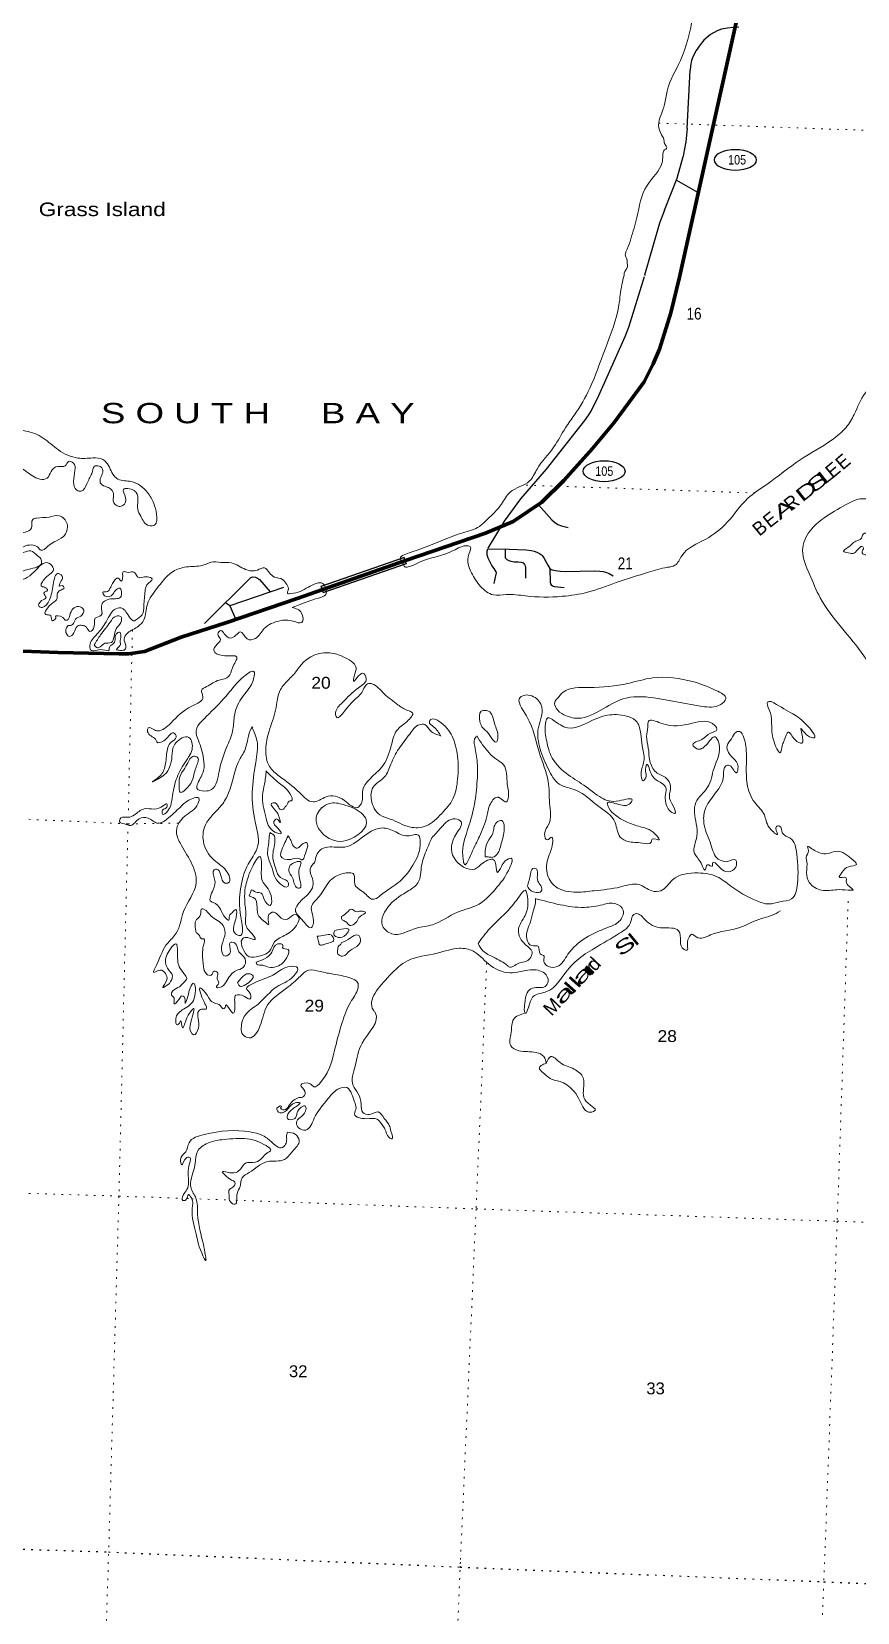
# Model space of a CAD drawing. Header units: feet. Extents: x -820980 to -751810, y -353855 to -168743.
# Drawn here: x -775296 to -763099, y -235966 to -212623 of the extents above; entities that cross this region are included whole.
import ezdxf
from ezdxf.enums import TextEntityAlignment as Align

# ---------------------------------------------------------------- set-up
doc = ezdxf.new("R2010")
doc.units = ezdxf.units.FT
doc.header["$LTSCALE"] = 80
doc.linetypes.add('DOTTED', pattern=[1.5, 0.3, -1.2])
for name, color, linetype, lineweight in [('17', 7, 'Continuous', 25), ('23', 7, 'Continuous', 70), ('29', 7, 'Continuous', 25), ('39', 7, 'Continuous', 13), ('59', 7, 'Continuous', 13), ('6', 7, 'DOTTED', 25), ('7', 7, 'DOTTED', 13)]:
    doc.layers.add(name, color=color, linetype=linetype, lineweight=lineweight)
doc.layers.add('41', color=7, linetype='Continuous')
doc.layers.add('42', color=7, linetype='Continuous')

msp = doc.modelspace()

# ---------------------------------------------------------------- linework, layer by layer
at = {"layer": '17'}
for centre, major_axis in [((-764901.76, -214517.2), (-309.24, 1)), ((-766839.52, -219114.25), (309.24, -1))]:
    msp.add_ellipse(centre, major_axis=major_axis, ratio=0.500121, dxfattribs=at)
at = {"layer": '23'}
for points in [[(-765728.25, -216246.88), (-764508.46, -210780.3)], [(-778006.1, -221651.56), (-777175.93, -221702.9), (-775957.07, -221749.98), (-774904.88, -221791.37), (-774004.93, -221809.26), (-773863.83, -221812.14), (-773630.41, -221775.28), (-773085.37, -221565.97), (-772411.55, -221349.45), (-771375.07, -220994.04), (-769775.09, -220432.21), (-768591.26, -220027.28), (-768183.71, -219857.19), (-767761.68, -219572.72), (-767433.33, -219251.96), (-767009.33, -218780.38), (-766689.61, -218393.02), (-766248.83, -217793.02), (-766113.75, -217530.71), (-766019.59, -217313.1), (-765855.41, -216773.39), (-765728.25, -216246.88)]]:
    msp.add_lwpolyline(points, dxfattribs=at)
at = {"layer": '29'}
for p, q in [((-765610.9, -214051.81), (-765570.08, -213193.48)), ((-765772.7, -214816.54), (-765461.65, -214992.58)), ((-766239.45, -216226.18), (-766240.4, -216229.19)), ((-772367.11, -221100.46), (-772277.91, -221303.62))]:
    msp.add_line(p, q, dxfattribs=at)
for points in [[(-764849.29, -212555.69), (-764931.34, -212562.96), (-765015.67, -212571.28), (-765107.11, -212586.72), (-765172.43, -212609.3), (-765268.62, -212667.51), (-765367.19, -212747.12), (-765423.01, -212819.6), (-765481.2, -212903.96), (-765522.77, -212983.56), (-765547.71, -213051.29), (-765565.52, -213128.51), (-765570.08, -213193.48)], [(-765610.9, -214051.81), (-765630.83, -214248.94), (-765655.77, -214380.82), (-765673.62, -214466.19)], [(-765946.79, -215261.62), (-765761.97, -214786.65), (-765673.62, -214466.19)], [(-765946.79, -215261.62), (-766020.37, -215451.34), (-766115.38, -215774.52), (-766243.64, -216221.26)], [(-768554.53, -220250.54), (-768312.09, -219854.26), (-768070.67, -219519.83), (-767689.96, -219083.22), (-767123.55, -218367.92), (-767065.51, -218282), (-767028.37, -218218.14), (-766919.27, -217996.34), (-766529.28, -217123.12), (-766475.88, -216989.58), (-766243.62, -216239.4)], [(-767807.38, -219611.71), (-767613.37, -219831.04), (-767573.91, -219865.88), (-767525.16, -219900.72), (-767469.45, -219921.62), (-767373.02, -219946.81)], [(-768465.92, -220770.82), (-768433.96, -220633.43), (-768431.64, -220614.85), (-768435.12, -220599.75), (-768464.14, -220553.3), (-768497.8, -220506.86), (-768515.21, -220478.99), (-768550.03, -220397.7), (-768565.12, -220347.77), (-768567.44, -220322.23), (-768566.28, -220295.52), (-768558.92, -220262.12)], [(-768558.92, -220262.12), (-768242.45, -220267.65), (-767991.75, -220274.62), (-767917.47, -220283.91), (-767873.36, -220293.2), (-767833.9, -220309.45), (-767792.11, -220330.36), (-767764.26, -220351.26), (-767754.96, -220360.55), (-767729.44, -220393.06), (-767669.08, -220502.21), (-767640.48, -220551.11)], [(-768298.91, -220266.66), (-768302.8, -220373.32), (-768299.32, -220393.06), (-768291.2, -220404.67), (-768277.27, -220418.61), (-768248.25, -220432.54), (-768218.07, -220442.99), (-768165.84, -220452.28), (-768108.97, -220454.6), (-768067.19, -220456.93), (-768049.77, -220460.41), (-768037.01, -220469.7), (-768017.28, -220491.76), (-768007.99, -220509.18), (-768002.19, -220535.89), (-768000.68, -220693.91)], [(-767640.48, -220551.11), (-767621.5, -220564.33), (-767606.41, -220569.56), (-767559.98, -220581.17), (-767488.02, -220590.46), (-767416.06, -220595.11), (-766977.33, -220585.82), (-766903.04, -220588.14), (-766851.97, -220597.43), (-766817.15, -220604.4), (-766763.76, -220622.98), (-766705.86, -220659.38)], [(-767640.48, -220551.11), (-767638.91, -220750.71), (-767631.94, -220775.67), (-767620.34, -220792.51), (-767601.77, -220807.02), (-767573.91, -220815.73), (-767429.81, -220831.47)], [(-772740.91, -221360.8), (-772057.41, -220682.76), (-772028.42, -220672.56), (-771988.51, -220679.6), (-771960.34, -220691.35), (-771927.6, -220714.67), (-771774.13, -220897.04)], [(-771576.94, -220829.4), (-772367.11, -221100.46), (-772433.73, -221056.08)]]:
    msp.add_lwpolyline(points, dxfattribs=at)
at = {"layer": '39'}
msp.add_line((-771121.68, -224909.01), (-771125.82, -224912.3), dxfattribs=at)
for points in [[(-759480.16, -207423.63), (-759443.54, -207402.39), (-759454.5, -207355.92), (-759461.73, -207321.6), (-759444.93, -207289.84), (-759428.04, -207254.08), (-759419.03, -207212.1), (-759549.81, -207225.11), (-759732.61, -207230.88), (-759918.45, -207280.78), (-760042.04, -207243.73), (-760040.12, -207247.79), (-760150.6, -207164.84), (-760263.56, -207188.32), (-760466, -207261.94), (-760533.05, -207296.53), (-760640.41, -207338.22), (-761016.84, -207383.66), (-761151.3, -207382.52), (-761285.07, -207437.66), (-761926.71, -207838.53), (-762846.81, -208387.59), (-763323.29, -208677.8), (-763611.08, -208882.03), (-764088.9, -209144.08), (-764357.79, -209312.58), (-764599.81, -209533.95), (-764813.52, -209832.32), (-764927.65, -209992.39), (-765024.05, -210080.54), (-765114.01, -210237.16), (-765330.68, -211007.6), (-765410.31, -211495.95), (-765413.59, -211809.29), (-765468.62, -212103.34), (-765532.23, -212421.3), (-765713.48, -213049.92), (-765910.73, -213503.38), (-765947.41, -213699.41), (-766003.36, -213860.84), (-766034.82, -214004.76), (-765989.99, -214148.45), (-765951.97, -214239.75), (-765952.44, -214259.83), (-765921.65, -214316.81), (-765916.33, -214347.07), (-765946.98, -214370.46), (-765973.02, -214454.23), (-765983.39, -214554.45), (-766206.1, -214894.8), (-766355.57, -215365.45), (-766445.31, -215684.8), (-766501.02, -215836.19), (-766527.02, -215917.95), (-766504.44, -215982.77), (-766497.91, -216047.22), (-766493.02, -216095.55), (-766543.41, -216190.81), (-766543.26, -216219.45)], [(-777413.1, -215848.12), (-777415.41, -216223.92), (-777297.18, -216618.95), (-777149.72, -217056.88), (-777112.53, -217198.57), (-777187.32, -217313.64), (-777218.21, -217727.51), (-777240.94, -217946.35), (-777103.35, -218186.86), (-777042.96, -218276.74), (-776975.64, -218324.51), (-776950.85, -218482.03), (-776815.88, -218656.06), (-776761.98, -218673.36), (-776707.71, -218577.96), (-776609.58, -218499.64), (-776526.96, -218583.97), (-776406.35, -218866.36), (-776461.99, -218931.54), (-776522.03, -219014.73), (-776476.13, -219219), (-776305.2, -219593.06), (-776102.18, -219969.84), (-775856.3, -220031.62), (-775806.98, -220074.97), (-775749.92, -220132.58), (-775731.42, -220112.87), (-775727.79, -220036.48), (-775594.7, -220015.27), (-775389.68, -220013.77), (-775297.96, -219953.41), (-775279.16, -219825.04), (-775224.5, -219806.12), (-775035.3, -219792.19), (-774886.18, -219773.36), (-774772.11, -219890.59), (-774826.38, -220080.56), (-774962.67, -220158.04), (-775054.47, -220222.42), (-775158.24, -220282.51), (-775209.44, -220233.08), (-775327.4, -220204.31), (-775444.89, -220248), (-775504.42, -220307.05), (-775422.15, -220312.9), (-775307.1, -220289.28), (-775210.17, -220361.86), (-775170.63, -220392.92), (-775147.76, -220451.78), (-775310.77, -220556.85), (-775506.12, -220671.26), (-775490.48, -220691.73), (-775263.54, -220604.18), (-775041.69, -220472.24), (-774973.04, -220552.24), (-775096.64, -220694.4), (-775147.41, -220814.02), (-775089.58, -220835.42), (-775062.23, -220872.25), (-775113.34, -220913.38), (-775082.57, -220978.46), (-775147.87, -221025.31), (-775185.91, -221113.01), (-775139.96, -221126.1), (-775033.12, -221015.77), (-774976.03, -220787.62), (-774896.24, -220626.39), (-774837.09, -220680.02), (-774870.81, -220753.73), (-774882.09, -220811.84), (-774843.71, -220802.62), (-774816.27, -220835.43), (-774863.2, -220868.6), (-774912.34, -220911.79), (-774926.53, -221012.09), (-774981.75, -221057.16), (-775083.93, -221231.99), (-775014.01, -221251.64), (-774989.39, -221322.62), (-774939.94, -221265.36), (-774941.91, -221263.3), (-774833.61, -221273.75), (-774798.26, -221312.76), (-774770.14, -221313.39), (-774732.4, -221239.76), (-774605.09, -221111.77), (-774525.81, -221163.84), (-774567.9, -221253.46), (-774647.22, -221297.99), (-774691.15, -221379.53), (-774757.78, -221394.15)], [(-766543.26, -216219.45), (-766578.13, -216358.95), (-766620.73, -216661.88), (-766825.43, -217311.38), (-767050.69, -217887.98), (-767278.13, -218283.41), (-767408.73, -218471.7), (-767581.56, -218755.65), (-767829.65, -219082.21), (-767941.92, -219258.82), (-768228.77, -219423.53), (-768355.1, -219599.84), (-768562.85, -219824.66), (-768679.61, -219928.73), (-768928.82, -220023.84), (-769427.23, -220214.06), (-769767.51, -220339.35), (-769846.88, -220385.89), (-769797.1, -220495.41)], [(-769797.1, -220495.41), (-769780.89, -220528.19), (-769733.06, -220528.19), (-769567.06, -220458.49), (-769067.02, -220286.42), (-768848.5, -220216.79), (-768818.54, -220225.51), (-768837, -220337.79), (-768798.66, -220614.34), (-768664.28, -220816.53), (-768473.96, -220939.47), (-768284.93, -220933.59), (-768000.03, -220955.99), (-767459.55, -220961.91), (-767086.49, -220901.74), (-766659.4, -220758.24), (-766185.91, -220605.71), (-765905.03, -220533.44), (-765793.87, -220503.7), (-765692.41, -220363.07), (-765339.52, -220117.31), (-765020.74, -219868.79), (-764721.93, -219519.2), (-764438.15, -219310.15), (-763942.05, -218944.81), (-763483.81, -218659.12), (-763266.7, -218466.71), (-763146.1, -218276.19), (-762984.73, -217963.81), (-762684.11, -217718.91), (-762427.86, -217481.08), (-762289.35, -217393.59), (-762188.1, -217357.59), (-761937.52, -217292.7), (-761736.57, -217198.54), (-761526.9, -216977.79), (-761295.52, -216775.63), (-760949.72, -216674.61), (-760693.76, -216640.02), (-760484.24, -216548.86), (-760326.41, -216427.7)], [(-775665.18, -218601.02), (-775655.31, -218514.7), (-775558.63, -218504.77), (-775380.11, -218520.79), (-775125.09, -218625.04), (-774899.68, -218799.06), (-774612.85, -218920.11), (-774389.76, -218919.01), (-774243.5, -218940.36), (-774192.17, -218983.75), (-774077.8, -219181.48), (-774020.57, -219231.04), (-773824.4, -219267.58), (-773582.62, -219427.88), (-773491.58, -219588.87), (-773450.76, -219748.76), (-773480.29, -219909.09), (-773564.87, -219917.28), (-773684.54, -219779.81), (-773726.6, -219678.26), (-773749.47, -219430.23), (-773781.01, -219401.36), (-773939.4, -219383.77), (-773907.77, -219503.2), (-773946.45, -219621.07), (-774002.99, -219633.91), (-774089.62, -219549.49), (-774085.35, -219442.92), (-774094.84, -219416.55), (-774146, -219365.11), (-774213.74, -219337.45), (-774280.97, -219285.66), (-774275.34, -219209.31), (-774245.63, -219135.51), (-774256.24, -219066.85), (-774317.87, -219035.31), (-774366.2, -219040.27), (-774404.67, -219148.09), (-774406.76, -219152.07), (-774478.26, -219301.42), (-774564.97, -219410.18), (-774626.94, -219394.72), (-774674.47, -219266.89), (-774654.9, -219102.31), (-774678.71, -218993.11), (-774752.61, -218971.36), (-774798.16, -219034.74), (-774908.86, -219042.36), (-775008.99, -219120.64), (-775065.28, -219215.99), (-775174.13, -219231.69), (-775378.64, -219114.48), (-775565.11, -218999.67), (-775656.88, -218872.87), (-775631.02, -218790.94), (-775633.38, -218712.4), (-775659.84, -218622.29), (-775665.06, -218599.99)], [(-761539.82, -219102.58), (-761478.15, -219037.54), (-761476.23, -219041.6), (-761478.11, -218940.94), (-761589.71, -218896.22), (-761763.4, -218936.65), (-761873.31, -219097.22), (-761923.7, -219198.74), (-761982.08, -219203.48), (-762051.91, -219274.38), (-762004.47, -219311.66), (-761954.55, -219326.85), (-761997.25, -219444.63), (-762048.79, -219505.88), (-762068.19, -219567.83), (-762066.95, -219604.08), (-762029.76, -219745.77), (-762071.21, -219899.81), (-762091.81, -220018.08), (-762094.03, -220028.1), (-762096.5, -220144.76), (-762134.37, -220129.84), (-762204.17, -220009.56), (-762279.17, -220040.1), (-762321.27, -220129.73), (-762373.84, -220144.66), (-762387.55, -220222.84), (-762383.66, -220323.55), (-762441.66, -220310.19), (-762498.41, -220333.09), (-762547.52, -220374.26), (-762637.96, -220279.69), (-762707.62, -220247.96), (-762721.04, -220312.06), (-762661.07, -220422.06), (-762712.19, -220463.19), (-762785.06, -220487.74), (-762797.53, -220602.17), (-762869.38, -220578.44), (-762947.42, -220562.63), (-762898.66, -220442.96), (-762899, -220364.47), (-762940.89, -220349.46), (-763016.92, -220333.69), (-763030.3, -220301.2), (-763007.09, -220249.39), (-763018.76, -220231.02), (-763143.26, -220320.84), (-763233.65, -220318.84), (-763303.53, -220297.17), (-763233.95, -220238.33), (-763154.07, -220167.66), (-763083, -220133), (-763038.17, -220103.81), (-763014.79, -220043.96), (-762907.78, -220020.16), (-762839.78, -219941.17), (-762822.56, -219887.22), (-762730.46, -219808.76), (-762722.56, -219720.39), (-762830.22, -219585.19), (-763025.79, -219520.49), (-763264.74, -219605.76), (-763596.6, -219807.71), (-763795.46, -219992.48), (-763908.15, -220283.8), (-763807.06, -220634.17), (-763647.68, -220983.83), (-763335.42, -221421.39), (-763004.65, -221839.23), (-762778.59, -222266.83), (-762593.73, -222647.23), (-762331.09, -222866.35), (-761871.9, -223198.49), (-761444.11, -223495.72), (-760947.53, -223675.75), (-760599.54, -223755.89), (-760397.94, -223915.3), (-760207.24, -224020.14), (-759928.96, -224165.15), (-759618.89, -224232.38), (-759378.65, -224465.09), (-759355.48, -224509.87), (-759087.79, -224964.56), (-758943.96, -225384.3), (-758819.58, -225584.27), (-758505.87, -225858.85), (-758311.88, -225997.97), (-758265.97, -226202.24), (-758211.68, -226485.17), (-758180, -226697.17)], [(-774757.78, -221394.15), (-774791.46, -221465.85), (-774741.07, -221553.5), (-774671.66, -221502.71), (-774619.27, -221401.24), (-774544.69, -221390.82), (-774486.99, -221418.25), (-774436.09, -221481.76), (-774370.14, -221404.74), (-774357.58, -221286.29), (-774266.21, -221242.02), (-774265.36, -221107.21), (-774128.43, -220999.56), (-773974.91, -220962.71), (-773994.45, -220841.53), (-774055.43, -220874.39), (-774105.09, -220941.72), (-774188, -220966.04), (-774239.42, -220926.67), (-774242.93, -220902.44), (-774174.37, -220891.89), (-774151.81, -220870.25), (-774099.54, -220774.81), (-774015.43, -220694.16), (-773970.13, -220737.42), (-773951.07, -220691.56), (-773943.08, -220599.17), (-773864.91, -220608.95), (-773784.39, -220602.68), (-773729.68, -220676.33), (-773584.93, -220673.5), (-773517.23, -220703.17), (-773591.51, -220794.1), (-773619.58, -220886.04), (-773638.17, -221098.95), (-773663.12, -221233.22), (-773759.28, -221313.61), (-773769.5, -221321.43), (-773860.49, -221253.01), (-773978.54, -221133.68), (-774073.5, -221157.74), (-774145.77, -221248.71), (-774214.66, -221369.94), (-774344.84, -221538.12), (-774434.46, -221689.08), (-774423.73, -221751.7), (-774242.81, -221749.66), (-774150.54, -221757.74), (-774147.85, -221725.6), (-774124.9, -221685.86), (-774094.38, -221668.42), (-774062.84, -221602.71), (-774049.09, -221522.52), (-773996.13, -221489.48), (-773977.33, -221550.27), (-773987.11, -221632.56), (-773988.22, -221684.86), (-774041.77, -221746.06), (-773983.77, -221759.41), (-773917.19, -221746.8), (-773904.02, -221694.77), (-773929.97, -221591.56), (-773877.87, -221504.17), (-773718.98, -221403.04), (-773638.63, -221310.24), (-773585.43, -221075.96), (-773443.88, -220845.66), (-773227.85, -220608.95), (-773035.31, -220532.71), (-772799.69, -220509.75), (-772706.65, -220481.62), (-772643.87, -220458.86), (-772499.2, -220460.05), (-772344.61, -220467.49), (-772135.66, -220564.68), (-771961.03, -220574.58), (-771855.81, -220540.69), (-771783.02, -220614.74), (-771709.98, -220676.73), (-771588.13, -220711.62), (-771525.47, -220789.48), (-771505.08, -220870.43), (-771516.11, -220916.47), (-771470.82, -220922.33), (-771206.68, -220824.7), (-770995.21, -220773), (-770939.73, -220895.69)], [(-770939.73, -220895.69), (-770951.83, -220937), (-771015.31, -220972.45), (-771342.88, -221087.33), (-771448.23, -221127.26)], [(-774369.88, -221676.42), (-774276.37, -221531.58), (-774135.72, -221343.52), (-774047.43, -221254.91), (-773977.21, -221260.49), (-773979.09, -221348.99), (-774045.33, -221440.1), (-774078.02, -221560.12), (-774117.98, -221643.75), (-774212.69, -221655.75), (-774282.13, -221708.54), (-774324.02, -221722.65), (-774369.88, -221676.42)], [(-771448.23, -221127.26), (-771307.27, -221208.86), (-771304.19, -221347.78), (-771430.4, -221328.89), (-771631.27, -221324.45), (-771860.78, -221438.1), (-771988.43, -221582.18), (-772113.19, -221589.48), (-772213.5, -221486.65), (-772278.89, -221537.52), (-772360.13, -221577.99), (-772449.24, -221515.64), (-772502.5, -221468.18), (-772543.78, -221519.59), (-772505.32, -221600.94), (-772554.93, -221666.25), (-772605.23, -221763.74), (-772476.16, -221837.03), (-772263.62, -221859.84), (-772329.26, -222017.37), (-772386.27, -222146.91), (-772524.02, -222198.2), (-772710.95, -222294.69), (-772784.5, -222351.42), (-772764.41, -222446.44), (-772930.11, -222583.65), (-773238.84, -222832.39), (-773430.22, -222948.9), (-773502.07, -222925.18), (-773571.95, -222903.51), (-773576.09, -222909.45), (-773575.58, -222979.9), (-773455.35, -223091.23), (-773447.74, -223111.52), (-773344.91, -223095.68), (-773266.96, -223020.93), (-773197.68, -222976.18), (-773160.88, -223041.39), (-773228.66, -223110.33), (-773300.88, -223293.87), (-773333.49, -223504.45), (-773441.1, -223650.98), (-773514.52, -223701.68), (-773390.58, -223638.02), (-773273.52, -223519.86), (-773225.96, -223361.93), (-773208.53, -223203.34), (-773166.69, -223125.78), (-772974.07, -223045.52), (-772925.56, -223221.67), (-772974.06, -223329.27), (-773121.93, -223573.52), (-773201.71, -223829.34), (-773226.97, -223977.7), (-773284.49, -224131.38), (-773361.84, -224177.97), (-773360.61, -224119.64), (-773299.36, -224074.71), (-773298.34, -224026.43), (-773347.1, -224051.52), (-773486.86, -224102.76), (-773635.55, -224101.48), (-773778.08, -224188.89), (-773869.28, -224225.11), (-773976, -224234.82), (-773995.23, -224288.73), (-773923.55, -224320.5), (-773829.61, -224344.71), (-773706.96, -224246.81), (-773576.13, -224237.63), (-773429.02, -224313.33), (-773272.56, -224232.27), (-773081.95, -224057.38), (-772926.94, -223950.13), (-772826.25, -223940.28), (-772838.08, -224024.54), (-773032.88, -224207.38), (-773155.96, -224419.98), (-773103.56, -224602.26), (-772940.8, -224887.59), (-772864.97, -225197.16), (-773052.75, -225617.62), (-773160.02, -225937.23), (-773285.66, -226081.36), (-773453.4, -226409.69), (-773491.82, -226515.5), (-773398.65, -226481.34), (-773319.37, -226533.4), (-773297.18, -226624.45), (-773357.87, -226737.81), (-773260.17, -226679.6)], [(-771422.98, -222115.9), (-771170.23, -221853.84), (-770915.77, -221795.07), (-770709.89, -221847.92), (-770502.48, -222017.52), (-770531.28, -222143.67), (-770540.85, -222215.9), (-770401.7, -222098.23), (-770353.06, -222173.77), (-770468.53, -222312.08), (-770708.38, -222534.18), (-770805.94, -222680.94), (-770799.1, -222737.43), (-770569.69, -222533.22), (-770419.77, -222381.58), (-770316.47, -222249.04), (-770270.35, -222254.08), (-770086.62, -222403.04), (-769885.01, -222562.45), (-769742.13, -222648.12), (-769670.46, -222679.89), (-769749.56, -222808.94), (-769903.16, -222944.4), (-769988.68, -223186.01), (-770129.79, -223490.78), (-770406.43, -223836.83), (-770428.52, -224025.51), (-770477.88, -224078.75), (-770676.66, -223975.75), (-770946.85, -223923.49), (-771139.35, -223997.71), (-771339.41, -223860.47), (-771637.69, -223616.41), (-771781.39, -223474.38), (-771838.32, -223221.57), (-771788.37, -222951), (-771693.46, -222645.21), (-771618.63, -222338.97), (-771492.77, -222184.79), (-771422.98, -222115.9)], [(-772673.24, -222695.98), (-772403.95, -222412.16), (-772142.79, -222132.17), (-772012.86, -222070.65), (-772012.9, -222167.24), (-772202.31, -222474.98), (-772302.35, -222738.4), (-772327.01, -222953.18), (-772412.35, -223186.74), (-772526.53, -223548.46), (-772636.66, -223813.67), (-772739.66, -223837.55), (-772855.36, -223796.76), (-772841.77, -223724.61), (-772755.32, -223533.33), (-772755.71, -223362.27), (-772832.3, -223088.91), (-772867.48, -222947.26), (-772786.2, -222810.2), (-772673, -222695.73)], [(-767528.39, -222468.38), (-767445.4, -222378.94), (-767060.03, -222306.97), (-766490.07, -222249.14), (-766124.57, -222166.67), (-765534.86, -222219.96), (-765187.94, -222350.38), (-765041.86, -222474.36), (-765115.96, -222557.24), (-765389.92, -222587.4), (-766044.59, -222470.29), (-766512.71, -222463.97), (-766853.68, -222621.44), (-767228.45, -222762.07), (-767432.36, -222711.27), (-767548.82, -222612.1), (-767569.13, -222527.13), (-767528.39, -222468.38)], [(-765030.66, -224883.43), (-765154.39, -224842.46), (-765262.4, -224628.77), (-765360.8, -224340.84), (-765356.53, -224139.69), (-765231.18, -223915.06), (-765075.92, -223606.58), (-765042.76, -223464.43), (-764988.4, -223459.6), (-764882.15, -223566.59), (-764862.96, -223514.69), (-764908.22, -223374.84), (-765002.47, -223270.12), (-765024.44, -223169.02), (-764957.94, -223065.84), (-764889.52, -222966.74), (-764821.18, -222966.24), (-764801.6, -222990.82), (-764740.48, -223235.67), (-764726.83, -223729.01), (-764614.16, -224007.19), (-764473.29, -224187.4), (-764395.03, -224382.32), (-764278.39, -224473.44), (-764296.09, -224360.36), (-764251.77, -224355.3), (-764203.77, -224461.01), (-764090.72, -224531.93), (-763995.28, -224769.49), (-763984.41, -225204.4), (-764071.59, -225429.88), (-764243.31, -225472.36), (-764406.79, -225504.97), (-764594.62, -225454.53), (-764967.91, -225241.01), (-765173.96, -225101.63), (-765452.15, -225047.18), (-765828.08, -225147.53), (-766002.32, -225308.69), (-766135.02, -225311.79), (-766321.96, -225219.11), (-766600.02, -225253.21), (-766985.05, -225309.09), (-767242.77, -225331.57), (-767558.48, -225246.1), (-767682.9, -225048.15), (-767651.07, -224779.19), (-767598.68, -224583.14), (-767613.34, -224516.41), (-767680.56, -224559.19), (-767718.99, -224475.83), (-767655.53, -224326.31), (-767644.94, -224016.64), (-767664.22, -223694.23), (-767796.04, -223276.76), (-767987.36, -222727.17), (-768080.03, -222453.45), (-767988.82, -222417.23)], [(-767988.82, -222417.23), (-767880.87, -222443.77), (-767757.56, -222599.44), (-767810.16, -222900.13), (-767784.72, -223216.64), (-767662.44, -223515.16), (-767504.29, -223733.99), (-767249.06, -223828.18), (-766936.29, -224052.43), (-766676.34, -224303.69), (-766600.47, -224516.67), (-766487.3, -224581.56), (-766274.8, -224606.38), (-766143.85, -224591.17), (-766130.86, -224547.18), (-766024.61, -224559.59), (-766053.63, -224506.63), (-766301.82, -224364.3), (-766517.27, -224289.1), (-766670.02, -224195.16), (-766770.16, -224084.28), (-766792.9, -224019.38), (-766622.41, -224035.22), (-766455.26, -224018.8), (-766426.12, -223971.14), (-766617.24, -223981), (-766877.61, -223939.02), (-767138.92, -223752.13), (-767400.44, -223575.29), (-767625.94, -223310.71), (-767693.22, -223071.76), (-767699.73, -222810), (-767672.46, -222756.27), (-767602.67, -222781.97), (-767380.21, -222905.62), (-766884.32, -222739.49), (-766622.46, -222711.07), (-766353.45, -222819.65), (-766298.79, -222989.9), (-766276.47, -223169.5), (-766248.6, -223371.36), (-766290.65, -223553.55), (-766279.1, -223672.54), (-766275.3, -223682.68), (-766224.19, -223641.55), (-766228.16, -223544.87), (-766207.95, -223444.7), (-766134.91, -223601.27), (-765990.74, -223721.18), (-765924.07, -223799.12), (-765938.64, -223917.53), (-765932.14, -223990.12), (-765839.14, -224153.17), (-765793.23, -224168.27), (-765817.17, -224065.11), (-765876.2, -223910.86), (-765857.18, -223772.43), (-765922.83, -223646.21), (-766071.7, -223558.39), (-766164.57, -223389.31), (-766186.72, -223201.67), (-766213.18, -223028.02), (-766196.22, -222891.55), (-766184.34, -222805.28), (-766002.06, -222833.46), (-765537.87, -222835.68), (-765204.98, -222869.2), (-765174.12, -222930.26), (-765269.68, -222982.48), (-765394.26, -223076.32), (-765528.54, -223153.84), (-765471.48, -223211.45), (-765333.74, -223160.16), (-765198.47, -223036.38), (-765146.12, -223126.08), (-765216.32, -223498.83), (-765310.73, -223780.49), (-765484.32, -224006.06), (-765478.93, -224320.11), (-765468.75, -224503.46), (-765510.07, -224746.05), (-765420.44, -224878.84), (-765344.62, -224999.24), (-765312.91, -224925.49), (-765243.07, -224949.17), (-765235.85, -224892.98), (-765140.71, -224955.46), (-765009.67, -225030.8), (-764895.61, -224958.86), (-764893.52, -224860.3), (-765030.66, -224883.43)], [(-768676.44, -222810.54), (-768655.16, -222660.08), (-768548.57, -222656.4), (-768458.04, -222841.53), (-768408.03, -223041.86), (-768425.59, -223111.91), (-768569.16, -222963.84), (-768643.91, -222887.73), (-768676.44, -222810.54)], [(-764371.5, -222515.35), (-764081.59, -222680.74), (-763858.06, -222848.68), (-763737.75, -223050.57), (-763833.53, -223018.27), (-763935.85, -222915.38), (-763919.39, -222992.22), (-763920.28, -223129.04), (-764017.77, -223082.61), (-764121.84, -222967.62), (-764178.64, -223087.1), (-764204.2, -223154.96), (-764242.83, -223270.82), (-764301.25, -223183), (-764362.25, -222932.11), (-764374.01, -222728.6), (-764400.21, -222637.47), (-764421.89, -222522.28), (-764371.5, -222515.35)], [(-772044.29, -222889), (-771966.42, -223102.02), (-771985.12, -223415.54), (-772036.61, -223853.1), (-771993.64, -224290.74), (-771952.82, -224639.78), (-772118.29, -224956.09), (-772200.6, -225236.01), (-772213.15, -225638.21), (-772234.29, -225971.79), (-772299.68, -225928.09), (-772303.06, -225803.25), (-772274.73, -225699.23), (-772278.33, -225584.44), (-772335.64, -225633.48), (-772374.83, -225680.91), (-772382.22, -225745.15), (-772425.81, -225716.01), (-772505.35, -225581.43), (-772611.78, -225482.49), (-772643.66, -225469.71), (-772613.88, -225297.3), (-772592.39, -225136.78), (-772597.56, -225001.84), (-772561.15, -224990.57), (-772504.56, -225070.31), (-772434.93, -225198.63), (-772388.56, -225191.6), (-772424.9, -225009.68), (-772574.87, -224879.59), (-772750.24, -224620.13), (-772728.15, -224336.88), (-772488.82, -224044.34), (-772386.56, -223865.48), (-772212.92, -223354.15), (-772164.93, -223270.69), (-772102.33, -223066.82), (-772048.74, -222909.02), (-772030.19, -222887.3)], [(-769253.74, -223025.17), (-769357.35, -222888.05), (-769420.05, -222812.21), (-769399.28, -222780.47), (-769281.23, -222805.21), (-769085.01, -223028.9), (-769004.82, -223322.47), (-769004, -223662.58), (-769072.46, -223952.87), (-769237.77, -224166.55), (-769468.81, -224352.61), (-769712.29, -224367.35), (-769999.2, -224250.33), (-770152.63, -224188.57), (-770276.67, -223972.52), (-770252.52, -223781.88), (-770082.47, -223628.67), (-769988.03, -223439.58), (-769872.68, -223212.72), (-769711.31, -222994.93), (-769567.71, -222857.24), (-769489.33, -222856.96), (-769404.83, -222947.37), (-769257.16, -223020.64)], [(-768721.13, -223022.86), (-768537.56, -223274.45), (-768423.1, -223373.57), (-768326.21, -223448.16), (-768270, -223735.16), (-768258.46, -223948.73), (-768281.58, -223996.52), (-768388.77, -223933.78), (-768398.73, -223929.53), (-768519.33, -224025.47), (-768573.56, -224213.44), (-768680.27, -224506.9), (-768800.19, -224759.82), (-768902.07, -224920.57), (-768922.59, -224845.65), (-768874.3, -224464.37), (-768772.56, -224120.49), (-768720.98, -223773.49), (-768713.39, -223415.45), (-768750.45, -223173.14), (-768741.73, -223046.56), (-768716.31, -223029.47)], [(-773115.64, -223775.89), (-773111.37, -223644.19), (-773000.6, -223443.39), (-772897.56, -223322.91), (-772845.72, -223342.17), (-772866.82, -223484.58), (-772971.18, -223762), (-773103.71, -223851.64), (-773116.11, -223772.88)], [(-771834.98, -223537.59), (-771637.86, -223719.04), (-771480.36, -223873.45), (-771458.52, -223980.59), (-771490.83, -223987.93), (-771530.41, -224053.46), (-771546.77, -224067.18), (-771573.66, -224102.81), (-771629.94, -224103.58), (-771637.76, -224093.34), (-771698.33, -224011.51), (-771750.77, -224020.41), (-771700.59, -224118.12), (-771634.77, -224236.29), (-771622.16, -224304.99), (-771677.25, -224249.44), (-771716.23, -224286.81), (-771660.06, -224386.66), (-771609.46, -224464.25), (-771701.43, -224442.09), (-771837.35, -224217.72), (-771884.8, -223896.7), (-771855.27, -223736.37), (-771831.09, -223541.17)], [(-771010.53, -224083.07), (-770896.63, -224019.18), (-770688.02, -224037.88), (-770427.36, -224160.36), (-770353.07, -224258.6), (-770649.03, -224568), (-770823.87, -224568.16), (-771016.2, -224445.17), (-771093.09, -224280.47), (-771076.86, -224178.2), (-771007.09, -224081.14)], [(-769384.13, -224529.56), (-769246.18, -224373.64), (-769038.56, -224249.44), (-768951.03, -224291.62), (-769021.03, -224465.15), (-769056.79, -224824.58), (-768748.76, -224988.35), (-768624.23, -224896.53), (-768472.55, -224851.58), (-768437.97, -224926.81), (-768416.21, -225037.97), (-768356.08, -224950.75), (-768300.1, -224869.48), (-768212.82, -224829.15), (-768252.82, -225009.38), (-768422.87, -225257.17), (-768687.42, -225506.89), (-769003.42, -225624.67), (-769375.16, -225811.65), (-769609.32, -225860.81), (-769974.87, -225945.29), (-770110.99, -225825.56), (-770005.99, -225517.98), (-769724.18, -225306.87), (-769589.09, -225191.13), (-769535.42, -224934.73), (-769458.02, -224696.97), (-769384.13, -224529.56)], [(-768598.2, -224806.54), (-768561.45, -224590.02), (-768484.36, -224460.92), (-768430.77, -224303.13), (-768349.74, -224272.72), (-768315.46, -224362.02), (-768352.42, -224588.6), (-768424.68, -224774.16), (-768481.82, -224815.15), (-768538.02, -224811.9), (-768598.2, -224806.54)], [(-771764.09, -224458.82), (-771716.52, -224490.06), (-771701.56, -224542.71), (-771732.58, -224773.45), (-771690.86, -224985.67), (-771617.22, -225114.08), (-771502.46, -225199.12), (-771513.53, -225247.18), (-771621.27, -225210.58), (-771756.25, -224941.96), (-771807.41, -224795.94), (-771793.15, -224597.03), (-771762.04, -224456.85), (-771759.48, -224461.85)], [(-771507.7, -224498.7), (-771600.48, -224703.92), (-771616.54, -224798.15), (-771468.84, -224845.69), (-771356.01, -224832.08), (-771296.13, -224851.52), (-771262.71, -224791.89), (-771240.53, -224599.19), (-771282.97, -224610.32), (-771370.88, -224680.83), (-771428.54, -224651.38), (-771466.88, -224564), (-771507.7, -224498.7)], [(-771116.15, -224893.74), (-771031.84, -224708.45), (-770924.43, -224666.55), (-770669.16, -224664.15), (-770142.71, -224383.99), (-769940.68, -224428.71), (-769739.21, -224499.58), (-769580.22, -224489), (-769554.27, -224592.21), (-769643.12, -224896.13), (-769857.96, -225171.1), (-770106.95, -225350.73), (-770257.47, -225435.95), (-770389.96, -225334.41), (-770524, -225210.7), (-770535.03, -225067.58), (-770695.56, -225055.98), (-770903.18, -225180.18), (-771050.45, -225396.27), (-771162.12, -225544.73), (-771132.96, -225780.83), (-771162.62, -225852.62), (-771283.23, -225759.39), (-771398.29, -225593.84), (-771292.43, -225435.19), (-771139.52, -225237.34), (-771149.31, -225130.46), (-771182.4, -224984.84), (-771115.44, -224892.19)], [(-763812.1, -224660.85), (-763645.25, -224753.08), (-763540.92, -224761.43), (-763427.67, -224727.71), (-763190.72, -224831.55), (-763114.26, -224921.79), (-763227.51, -224955.51), (-763327.82, -225041.84), (-763365.47, -225111.44), (-763271.06, -225113.52), (-763258.66, -225192.28), (-763164.46, -225299.01), (-763234.81, -225299.47), (-763401.49, -225293.77), (-763626.72, -225300.86), (-763805.29, -225192.27), (-763850.3, -225040.34), (-763844.88, -224879.47), (-763855.61, -224816.85), (-763823.3, -224714.93), (-763830.05, -224654.41), (-763809.47, -224662.31)], [(-772140.76, -225257.45), (-772076.02, -225047.58), (-771987.94, -224874.46), (-771926.1, -224801.36), (-771900.58, -224924.68), (-771885.61, -225166.5), (-771759.48, -225378.58), (-771772.64, -225525.19), (-771861.24, -225438.71), (-771905.44, -225343.15), (-771983.52, -225329.35), (-772051.22, -225299.68), (-772062.12, -225339.69), (-772081.05, -225379.52), (-772019.38, -225409.05), (-771966.25, -225557.13), (-771940.77, -225682.46), (-771838.28, -225777.3), (-771796.78, -225810.42), (-771802.34, -225693.58), (-771716.48, -225625.04), (-771635.49, -225691.23), (-771517.7, -225728.04), (-771395.68, -225660.31), (-771348.37, -225703.62), (-771368.37, -225793.73), (-771540.73, -225960.97), (-771707.75, -226065.95), (-771782.96, -226201.13), (-771939.3, -226276.15), (-772082.17, -226285.07), (-772176.03, -226162.25), (-772187.24, -226027.17), (-772122.32, -225998.42), (-771992.18, -226021.42), (-772003.63, -225992.99), (-772083.98, -225896.64), (-772128.65, -225823.2), (-772130.79, -225640.03), (-772137.33, -225569.45), (-772148.7, -225442.42), (-772140.76, -225257.45)], [(-771479.38, -224939.05), (-771395.32, -224885.55), (-771318.99, -224887.24), (-771330.32, -224947.36), (-771345.44, -225091.92), (-771345.26, -225273.03), (-771371.25, -225266.42), (-771440.49, -225120), (-771498.41, -225008.04), (-771476.58, -224937.27)], [(-767972.41, -225242.99), (-767928.39, -225062.84), (-767890.48, -224981.17), (-767852.28, -224980.01), (-767820.04, -225165.86), (-767771.36, -225239.38), (-767769.01, -225317.92), (-767863.72, -225329.91), (-767929.45, -225302.29), (-767972.41, -225242.99)], [(-768700.65, -226087.85), (-768528.25, -225866.61), (-768257.29, -225598.91), (-768090.06, -225389.3), (-768007.83, -225302.57), (-767968.51, -225438.27), (-768007.69, -225674.87), (-768106.75, -225892.03), (-767998.75, -226105.72), (-767904.5, -226210.43), (-767985.87, -226351.51), (-768101.01, -226379.15), (-768246.83, -226432.27), (-768262.65, -226419.85), (-768472.93, -226290.43), (-768629.65, -226194.39), (-768700.65, -226087.85)], [(-767857.69, -225424.62), (-767489.83, -225515.27), (-767132.96, -225555.36), (-766860.8, -225515.09), (-766665.57, -225501.3), (-766557.1, -225598.28), (-766620.9, -225763.9), (-766785.57, -225852.83), (-767374.76, -226248.31), (-767533.35, -226429.94), (-767679.82, -226418.65), (-767730.17, -226328.99), (-767725.04, -226276.78), (-767782.57, -226241.3), (-767812.36, -226129.96), (-767906.6, -226119.83), (-767982.85, -226019.53), (-767927.26, -225767.2), (-767885.76, -225611.16), (-767854.95, -225485.06), (-767854.06, -225425.52)], [(-772864.48, -225931.7), (-772858.29, -225734.62), (-772800.46, -225661.44), (-772778.54, -225575.39), (-772750.55, -225582.05), (-772644.17, -225683.01), (-772468.25, -225821.73), (-772443.41, -225977.23), (-772489.05, -226139.22), (-772437.63, -226273.18), (-772386.99, -226254.18), (-772359.94, -226210.5), (-772361.05, -226073.63), (-772300.88, -226078.99), (-772235.31, -226209.23), (-772141.11, -226315.96), (-772171.92, -226442.06), (-772277.44, -226490.04), (-772421.64, -226655.89), (-772523.91, -226740.16), (-772564, -226735.25), (-772532.54, -226673.56), (-772555.2, -226604.64), (-772547.51, -226526.32), (-772599.14, -226497.01), (-772642.6, -226556.42), (-772712.52, -226536.76), (-772758.51, -226431.1), (-772770.61, -226243.68), (-772755.79, -226113.2), (-772751.81, -226020.72), (-772783.95, -226020.01), (-772820.97, -225964.86), (-772864.48, -225931.7)], [(-771350.55, -228363.94), (-771458.5, -228431.99), (-771585.48, -228543.89), (-771617.15, -228521.05), (-771606.42, -228489.09), (-771671.42, -228521.86), (-771626.59, -228587.25), (-771506.71, -228525.5), (-771404.48, -228443.24), (-771332.04, -228438.81), (-771430.33, -228525.18), (-771519.23, -228641.95), (-771515.89, -228674.22), (-771417.51, -228678.41), (-771386.61, -228642.87), (-771373.28, -228582.79), (-771250.75, -228490.92), (-771250.32, -228565.38), (-771384.51, -228733.47), (-771351.94, -228808.65), (-771246.16, -228843.19), (-771121.88, -228668.84), (-770923.03, -228389.5), (-770773.15, -228239.87), (-770640.02, -228216.65), (-770569.58, -228306.76), (-770525.9, -228426.45), (-770503.63, -228513.48), (-770525.68, -228605.56), (-770350.32, -228675.85), (-770193.73, -228683.33), (-770095.72, -228800.21), (-770076.27, -228830.82), (-770014.56, -228952.93), (-769974.81, -228973.93), (-769988.49, -228860.94), (-770012.77, -228773.87), (-770086.96, -228671.61), (-770179.37, -228574.98), (-770302.75, -228612.5), (-770402.68, -228586.14), (-770428.11, -228458.8), (-770471.11, -228306.92), (-770546.89, -228184.5), (-770516.69, -227897.4), (-770413.06, -227559.6), (-770222.63, -227109.01), (-770247.97, -227072.23), (-770012.2, -226568.31), (-769744.15, -226342.81), (-769305.69, -226231.76), (-768974.56, -226158.59), (-768780.48, -226199.11), (-768547.38, -226389.4), (-768232.64, -226521.13), (-767926.25, -226477.6), (-767720.33, -226528.44), (-767666.56, -226646.34), (-767710.41, -226723.86), (-767895.77, -226745.92), (-767975.6, -226814.59), (-768009.1, -226972.82), (-768013.63, -227091.46), (-768004.1, -227115.82), (-767958.11, -227032.31), (-767865.93, -226855.25), (-767748.57, -226817.6), (-767612.67, -226758.22), (-767452.06, -226576.63), (-767244.01, -226337.73), (-766985.02, -226160.33), (-766610.51, -225937.19), (-766444.09, -225765.8), (-766401.61, -225658.07), (-766363.19, -225646.84), (-766234.54, -225740.24), (-766007.9, -225855.94), (-765843.18, -225859.58), (-765739.54, -225900.11), (-765712.69, -226055.66), (-765658.97, -226175.57), (-765612.94, -226184.64), (-765607.81, -226132.43), (-765589.01, -226004.06), (-765547.73, -225952.65), (-765478.23, -225992.42), (-765268.6, -225962.85), (-764834.16, -225851.71), (-764513.8, -225717.93), (-764370.24, -225676.83), (-764234.07, -225605.38)], [(-770719.08, -225691.37), (-770637.45, -225632.81), (-770572.07, -225581.93), (-770504.49, -225617.64), (-770429.96, -225609.22), (-770364.01, -225626.78), (-770443.68, -225687.4), (-770493.51, -225762.77), (-770532.53, -225802.15), (-770593.26, -225822.95), (-770660.32, -225763.11), (-770708.01, -225737.9), (-770719.08, -225691.37)], [(-771078.93, -225981.25), (-770968.07, -225965.59), (-770865.58, -225965.84), (-770835.15, -226047.01), (-770910.24, -226081.57), (-770985.12, -226106.08), (-771039.4, -226106.89), (-771058.46, -226058.17), (-771078.07, -225981.13)], [(-770817.93, -225898.47), (-770716.98, -225876.56), (-770610.61, -225882.94), (-770650.31, -225954.5), (-770769.8, -225998.15), (-770831.22, -225956.54), (-770817.93, -225898.47)], [(-770721.29, -226079.71), (-770585.09, -226006.26), (-770475.68, -225964.4), (-770446.14, -225993.23), (-770466.7, -226109.49), (-770591.06, -226193.28), (-770703.34, -226275.31), (-770770.99, -226243.63), (-770775.87, -226189.19), (-770758.43, -226125.18), (-770744.16, -226115.43), (-770718.63, -226078.28)], [(-773260.17, -226679.6), (-773215.6, -226567.89), (-773289.5, -226451.55), (-773316, -226374.5), (-773243.26, -226166.82), (-773165.31, -226092.07), (-773141.71, -226211.32), (-773114.27, -226433.29), (-773042.12, -226537.52), (-773005.36, -226604.74), (-773048.87, -226666.16), (-773112.46, -226727.14), (-773208.15, -226785.4), (-773227.64, -226851.37), (-773192.38, -226894.41), (-773192.21, -226980.95), (-773118.4, -226912.15), (-773075.15, -226862.8), (-773043.27, -226875.58), (-773029.24, -226972.48), (-772991.21, -226884.78), (-772966.89, -226780.67), (-772908.39, -226675.31), (-772892.99, -226897.01), (-773053.17, -227058.48), (-773162.2, -227176.82), (-773167.75, -227249.14), (-773166.13, -227267.29), (-773142.49, -227289.94), (-773093, -227230.67), (-773068.98, -227329.81), (-773012.23, -227212.33), (-772943.33, -227091.1), (-772908.29, -227049.61), (-772944.74, -227252.06), (-772933.96, -227407.25), (-772902.42, -227436.12), (-772831.99, -227337.06), (-772835.07, -227198.14), (-772826.62, -227083.62), (-772767.77, -227056.75), (-772715.5, -227055.89), (-772735.93, -226976.95), (-772793.46, -226846.89), (-772811.41, -226745.87), (-772699.22, -226857.02), (-772636.77, -226944.94), (-772555.14, -226980.95), (-772503.47, -227008.26), (-772464.19, -227051.39), (-772437.65, -227031.85), (-772430.94, -226999.8), (-772352.3, -227082.03), (-772318.92, -227118.99), (-772292.94, -227031.02), (-772277.09, -226852.27), (-772152.85, -226869.11), (-772065.23, -226907.27), (-772075.28, -226812.46), (-772116.56, -226769.29), (-771965.36, -226651.89), (-771707.77, -226540.87), (-771474.25, -226427.3), (-771366.17, -226447.81), (-771422.96, -226567.29), (-771675.59, -226728.73), (-771950.26, -226982.26), (-772142.66, -227147.04), (-772198.95, -227336.97), (-772176.85, -227432.04), (-772083.46, -227482.41), (-771923.02, -227308.86), (-771809.86, -226995.42), (-771531.34, -226750.03), (-771326.59, -226571.44), (-771206.15, -226483.54), (-771035.71, -226501.4), (-770839.62, -226541.96), (-770593.57, -226595.7), (-770474.76, -226678.82), (-770474.11, -226743.23), (-770585.18, -226958.11), (-770708.05, -227255.24), (-770810.31, -227623.26), (-771017.96, -228127.8), (-771126.09, -228203.89), (-771183.4, -228158.35), (-771320.55, -228181.48), (-771260.11, -228269.35), (-771277.89, -228349.45), (-771350.55, -228363.94)], [(-771979.34, -226363.81), (-771853.69, -226314.27), (-771749.16, -226217.97), (-771658.13, -226095.22), (-771584.23, -226116.98), (-771588.93, -226149.07), (-771505.12, -226177.08), (-771513.02, -226265.46), (-771646.88, -226417.45), (-771768, -226442.94), (-771879.85, -226410.28), (-771967.93, -226394.25), (-771979.34, -226363.81)], [(-772252.99, -226663.64), (-772201.45, -226602.4), (-772089.48, -226534.44), (-772023.96, -226572.11), (-772063.61, -226641.67), (-772157.47, -226708.01), (-772206.02, -226723.04), (-772252.99, -226663.64)], [(-768005.96, -227113.79), (-768176.89, -227208.59), (-768213.17, -227402.99), (-768217.35, -227600.11), (-768100.29, -227671.12), (-767843.6, -227696.92), (-767730.34, -227757.78), (-767696.35, -227861.17)], [(-767696.35, -227861.17), (-767627.85, -227758.04), (-767491.04, -227845.58), (-767282.08, -227942.77), (-767148.18, -228072.52), (-767143.47, -228229.59), (-767140.22, -228360.46), (-767042.17, -228475.33), (-766971.4, -228549.34), (-767042.38, -228579.96), (-767197.53, -228409.51), (-767281.09, -228274.84), (-767467.05, -228135.9), (-767634.72, -228081.88), (-767745.37, -227992.9), (-767796.23, -227927.38), (-767769.35, -227891.75), (-767696.35, -227861.17)], [(-771514.13, -228875.49), (-771402.2, -228904.13), (-771343.9, -228997.99), (-771443.78, -229158.78), (-771560.88, -229278.95), (-771814.74, -229309.56), (-772081.43, -229470.69), (-772187.63, -229550.85), (-772216.43, -229676.99), (-772258.78, -229778.69), (-772292.33, -229938.93), (-772359.94, -229905.24), (-772379.82, -229800.16), (-772374.14, -229721.8), (-772323.15, -229686.7), (-772293.45, -229612.9), (-772347, -229579.52), (-772439.88, -229505.02), (-772481.08, -229457.83), (-772404.88, -229465.55), (-772274.31, -229468.44), (-772204.86, -229415.64), (-772138.79, -229332.58), (-771987.79, -229319.82), (-771891.93, -229253.52), (-771826.24, -229188.56), (-771760.9, -229139.7), (-771831.85, -229073.73), (-772072.98, -228977.84), (-772410.62, -228978.42), (-772695.21, -229036.53), (-772846.55, -229159.96), (-772878.43, -229336.34), (-772935.26, -229552.42), (-772940.43, -229701.23), (-772869.22, -229849.71), (-772844.04, -230083.7), (-772759.02, -230528.3), (-772726.49, -230700.08), (-772719.95, -230770.65), (-772783.89, -230658.56), (-772868.05, -230362.89), (-772924.95, -230013.49), (-772935.47, -229846.23), (-772980.64, -229796.93), (-773016.45, -229874.62), (-773060.82, -229881.69), (-773057.19, -229805.3), (-773001.12, -229720.01), (-772982.15, -229489), (-772960.61, -229326.48), (-772955.02, -229252.14), (-773001.17, -229249.11), (-773077.84, -229358.09), (-773096.22, -229277.19), (-773019.51, -229166.2), (-772970.41, -229030.44), (-772744.75, -228908.65), (-772066.7, -228871.32), (-771835.27, -228950.9), (-771702.99, -229062.49), (-771607.42, -229104.86), (-771544.04, -229053.94), (-771528.41, -228979.82), (-771526.87, -228907.41), (-771514.13, -228875.49)], [(-759658.64, -235528.83), (-759831.48, -235674.12), (-759892.42, -235799.56), (-760025.34, -235812.72), (-760116.71, -235762.4), (-760246.72, -235827.94), (-760441.13, -235992.68), (-760568.32, -236114.64), (-760768.85, -236188.69), (-761062.8, -236498.13), (-761445.81, -236932.38), (-761829.59, -237308.26), (-762140.42, -237655.57), (-762402.95, -238094.5), (-762452.85, -238457.64), (-762503.6, -239239.33), (-762576.92, -239758.92), (-762730.64, -240278.74), (-762869.06, -240551.37), (-763014.96, -240797.68), (-763204.29, -240912.23), (-763388.58, -240978.58), (-763724.84, -241198.55), (-763898.35, -241420.1), (-763889.03, -241643.68), (-763887.74, -241772.5), (-764024.75, -242073.34), (-764666.5, -242578.34), (-765000.88, -242804.38), (-765184.3, -243398.01), (-765403.09, -244143.79), (-765517.16, -244310.3), (-765957.92, -244529.97), (-766528.01, -244593.83), (-766981.9, -244485.19), (-767153.75, -244344.54), (-767313.52, -244012.99), (-767512.05, -243803.34), (-767679.46, -243737.25), (-767916.36, -243725.97), (-768136.05, -243471.58), (-768587.99, -242892.08), (-768732.33, -242496.47), (-768784.48, -242207.55), (-768908.48, -241800.31)]]:
    msp.add_spline(points, degree=3, dxfattribs=at)
at = {"layer": '59'}
for p, q in [((-769760.24, -220481.32), (-770986.91, -220911.59)), ((-770986.91, -220911.59), (-771021.88, -220811.87))]:
    msp.add_line(p, q, dxfattribs=at)
msp.add_lwpolyline([(-771021.88, -220811.87), (-769795.16, -220381.7), (-769760.24, -220481.32)], dxfattribs=at)
msp.add_lwpolyline([(-771011.68, -220816.76), (-769800.05, -220391.89), (-769770.42, -220476.42), (-770982.01, -220901.39)], close=True, dxfattribs=at)
at = {"layer": '6'}
msp.add_lwpolyline([(-779162.27, -215791.95), (-779243.09, -218823.75), (-779292.15, -224072.98), (-779412.62, -229656.69), (-779461.94, -232360.25), (-779017.8, -234917.75), (-774157.71, -235073.54), (-768965.45, -235297.04), (-763594.2, -235514.44), (-759023.88, -235702.85)], dxfattribs=at)
at = {"layer": '7'}
for p, q in [((-764607.96, -219435.23), (-768023.65, -219319.3)), ((-773806.92, -221456.31), (-773869.16, -224225.07)), ((-773004.75, -229854.42), (-772934.8, -229856.93)), ((-772933.3, -229856.98), (-772368.91, -229877.22))]:
    msp.add_line(p, q, dxfattribs=at)
for points in [[(-766034.19, -213973.83), (-762955.35, -214080.82), (-757601.95, -214258.29), (-753245.4, -214374.23)], [(-780368.23, -224021), (-779292.15, -224072.98), (-773871.33, -224321.66), (-773110.47, -224310.33)], [(-773871.33, -224321.66), (-774006.03, -229818.53), (-774157.71, -235073.54)], [(-763234.33, -225464.73), (-763396.84, -230190), (-763594.2, -235514.44)], [(-768573.54, -226372.1), (-768730.65, -230007.64), (-768965.45, -235297.04)], [(-780159.35, -229616.03), (-779412.62, -229656.69), (-774006.03, -229818.53), (-773067.19, -229852.19)], [(-772278.38, -229880.46), (-768730.65, -230007.64), (-763396.84, -230190), (-759834.33, -230314.25)], [(-775246.04, -261720.56), (-775222.23, -261380.04), (-774997.47, -256090.43), (-774680.61, -250816.94), (-774502.95, -245473.96), (-774319.99, -240165.31), (-774157.71, -235073.54)], [(-768962.66, -235222.74), (-769178.95, -240472.1), (-769389.8, -245731.93), (-769593.66, -251078.36), (-769765.59, -256340.97), (-769940.86, -261665.89), (-769974.21, -261897.6)], [(-764641.83, -262075.86), (-764634.75, -261922.09), (-764435.55, -256605.75), (-764142.83, -251428.32), (-764011.67, -246003.82), (-763812.3, -240679.43), (-763594.2, -235514.44)]]:
    msp.add_lwpolyline(points, dxfattribs=at)

# ---------------------------------------------------------------- texts
at = {"layer": '17', "width": 0.85}
for p in [(-764875.71, -214585.51), (-766836.62, -219182.56)]:
    msp.add_text('105', height=140, dxfattribs=at).set_placement(p, align=Align.CENTER)
at = {"layer": '41', "width": 1.35}
msp.add_text('S O U T H     B A Y', height=300, dxfattribs=at).set_placement((-774272.32, -218406.08))
at = {"layer": '41'}
for s, rotation, p in [('E', 40.77, (-763248.57, -219048.84)), ('E', 39.732, (-763399.74, -219171.17)), ('R', 38.37, (-764009.82, -219655.12)), ('B', 39.66, (-764477.85, -220026.65)), ('E', 38.382, (-764324.06, -219904.68)), ('d', 46.605, (-766922.44, -226456.87)), ('M', 46.409, (-767538.93, -227089.33))]:
    msp.add_text(s, height=200, rotation=rotation, dxfattribs=at).set_placement(p, align=Align.CENTER)
for s, rotation, width, p in [('S', 38.367, 1.75, (-763633.94, -219358.27)), ('L', 38.017, 1.8, (-763491.93, -219245.99)), ('D', 38.367, 1.65, (-763790.92, -219482.52)), ('A', 38.374, 1.7, (-764125.45, -219749.38)), ('l', 39.606, 1.6, (-766339.55, -226105.29)), ('S', 35.348, 1.7, (-766478.42, -226202.31)), ('r', 46.421, 2.2, (-766976.52, -226510.51)), ('l', 48.438, 1.7, (-767262.7, -226802.57)), ('l', 48.645, 1.65, (-767192.63, -226724.9)), ('a', 45.586, 2.1, (-767092.65, -226619.44)), ('a', 46.973, 2.05, (-767366.92, -226900.77))]:
    msp.add_text(s, height=200, rotation=rotation, dxfattribs=dict(at, width=width)).set_placement(p, align=Align.CENTER)
at = {"layer": '42', "width": 1.25}
msp.add_text('Grass Island', height=200, dxfattribs=at).set_placement((-775190.94, -215347.1))
at = {"layer": '7'}
for s, width, p in [('16', 0.85, (-765622.1, -216875.23)), ('21', 0.85, (-766638.69, -220562.28)), ('20', 1.1, (-771164.42, -222326.21)), ('29', 1.1, (-771263.32, -227094.04)), ('28', 1.1, (-766051, -227543.12)), ('32', 1.05, (-771494.58, -232492.35)), ('33', 1.05, (-766216.36, -232745.76))]:
    msp.add_text(s, height=175, dxfattribs=dict(at, width=width)).set_placement(p)

doc.saveas('drawing.dxf')
